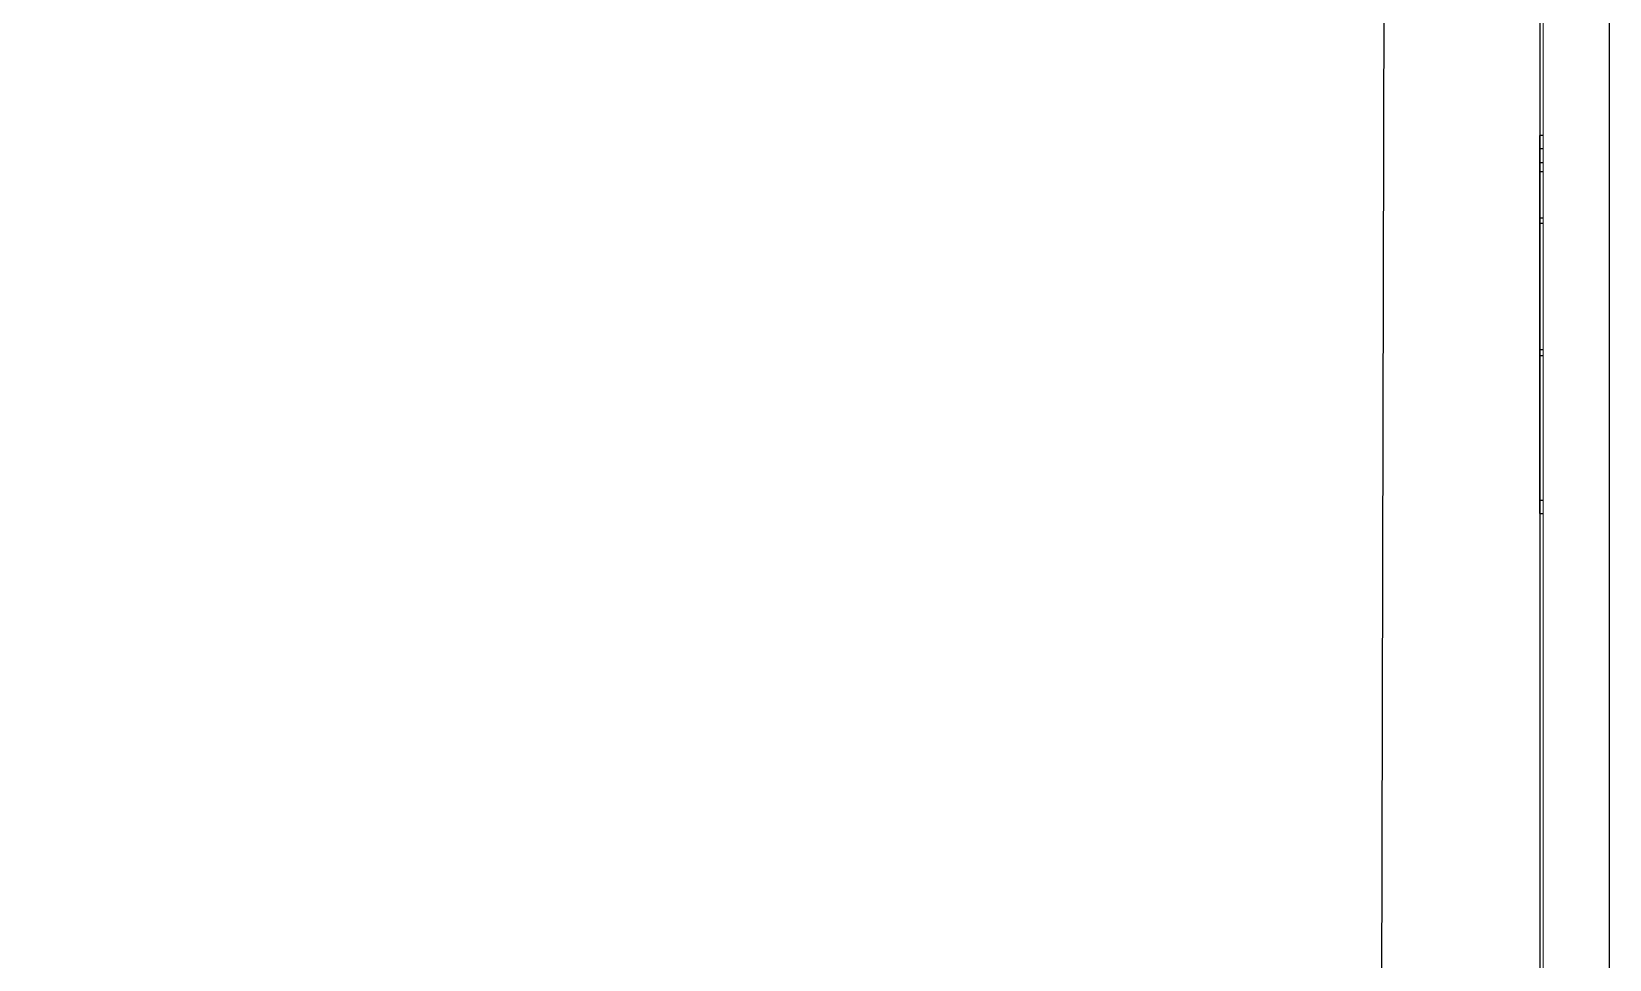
# Model space of a CAD drawing. Header units: millimetres. Extents: x 3914 to 443608, y -156176 to 78197.
# Drawn here: x 132911.4 to 133387, y -139210.2 to -138930.5 of the extents above; entities that cross this region are included whole.
import ezdxf

# ---------------------------------------------------------------- set-up
doc = ezdxf.new("R2010")
doc.units = ezdxf.units.MM
doc.layers.add('A-FLOR', color=7, linetype='Continuous', lineweight=9)
doc.layers.add('A-GENM-3', color=7, linetype='Continuous', lineweight=5)

# ---------------------------------------------------------------- blocks, each defined once
blk = doc.blocks.new('Рисунок_горы - Рисунок_горы-31934381-Объем проектирования 1 этажа')
at = {"layer": 'A-GENM-3'}
for p, q in [((107109, 10341.4), (107109, 6202.65)), ((107109, 6706.82), (107109, 7038.51))]:
    blk.add_line(p, q, dxfattribs=at)
for points, knots in [([(107109, 7196.69), (107109, 7196.69), (107109, 7135.52), (107109, 7087.74), (107109, 6990.02)], [0.25, 0.25, 0.25, 0.25, 0.25000001, 0.3125, 0.3125, 0.3125, 0.3125]), ([(107109, 7144.19), (107109, 7144.19), (107109, 7161.85), (107109, 7172.3), (107109, 7178.36)], [0.555555556, 0.555555556, 0.555555556, 0.555555556, 0.555555566, 0.564053426, 0.564053426, 0.564053426, 0.564053426]), ([(107109, 7099.67), (107109, 7099.67), (107109, 7119.2), (107109, 7136.03), (107109, 7144.19)], [0.53333333, 0.53333333, 0.53333333, 0.53333333, 0.53333334, 0.55555556, 0.55555556, 0.55555556, 0.55555556]), ([(107109, 7091.57), (107109, 7091.57), (107109, 7092.35), (107109, 7093), (107109, 7093.56)], [0.511111111, 0.511111111, 0.511111111, 0.511111111, 0.511111121, 0.514940334, 0.514940334, 0.514940334, 0.514940334]), ([(107109, 6990.02), (107109, 6990.02), (107109, 6928.5), (107109, 6852.54), (107109, 6803.76)], [0.3125, 0.3125, 0.3125, 0.3125, 0.31250001, 0.375, 0.375, 0.375, 0.375])]:
    blk.add_open_spline(points, degree=3, knots=knots, dxfattribs=at)
for points in [[(107109, 7182.22), (107109, 7182.22), (107109, 7182.23), (107109, 7182.23)], [(107109, 7182.21), (107109, 7182.21), (107109, 7182.21), (107109, 7182.22)], [(107109, 7182.2), (107109, 7182.2), (107109, 7182.21), (107109, 7182.21)], [(107109, 7182.19), (107109, 7182.19), (107109, 7182.2), (107109, 7182.2)], [(107109, 7182.18), (107109, 7182.18), (107109, 7182.19), (107109, 7182.19)], [(107109, 7182.17), (107109, 7182.17), (107109, 7182.18), (107109, 7182.18)], [(107109, 7182.16), (107109, 7182.16), (107109, 7182.17), (107109, 7182.17)], [(107109, 7182.15), (107109, 7182.15), (107109, 7182.15), (107109, 7182.16)], [(107109, 7182.13), (107109, 7182.14), (107109, 7182.14), (107109, 7182.15)], [(107109, 7182.11), (107109, 7182.12), (107109, 7182.12), (107109, 7182.13)], [(107109, 7182.1), (107109, 7182.1), (107109, 7182.1), (107109, 7182.11)], [(107109, 7182.05), (107109, 7182.06), (107109, 7182.08), (107109, 7182.1)], [(107109, 7181.99), (107109, 7182.01), (107109, 7182.03), (107109, 7182.05)], [(107109, 7181.98), (107109, 7181.99), (107109, 7181.99), (107109, 7181.99)], [(107109, 7181.98), (107109, 7181.98), (107109, 7181.98), (107109, 7181.98)], [(107109, 7181.88), (107109, 7181.91), (107109, 7181.94), (107109, 7181.98)], [(107109, 7181.87), (107109, 7181.87), (107109, 7181.87), (107109, 7181.88)], [(107109, 7181.86), (107109, 7181.87), (107109, 7181.87), (107109, 7181.87)], [(107109, 7181.86), (107109, 7181.86), (107109, 7181.86), (107109, 7181.86)], [(107109, 7181.85), (107109, 7181.85), (107109, 7181.86), (107109, 7181.86)], [(107109, 7181.85), (107109, 7181.85), (107109, 7181.85), (107109, 7181.85)], [(107109, 7181.84), (107109, 7181.84), (107109, 7181.85), (107109, 7181.85)], [(107109, 7181.84), (107109, 7181.84), (107109, 7181.84), (107109, 7181.84)], [(107109, 7181.83), (107109, 7181.83), (107109, 7181.83), (107109, 7181.84)], [(107109, 7181.82), (107109, 7181.83), (107109, 7181.83), (107109, 7181.83)], [(107109, 7181.82), (107109, 7181.82), (107109, 7181.82), (107109, 7181.82)], [(107109, 7181.81), (107109, 7181.81), (107109, 7181.82), (107109, 7181.82)], [(107109, 7181.81), (107109, 7181.81), (107109, 7181.81), (107109, 7181.81)], [(107109, 7181.8), (107109, 7181.8), (107109, 7181.8), (107109, 7181.81)], [(107109, 7181.11), (107109, 7181.35), (107109, 7181.58), (107109, 7181.8)], [(107109, 7181.1), (107109, 7181.1), (107109, 7181.1), (107109, 7181.11)], [(107109, 7181.08), (107109, 7181.09), (107109, 7181.09), (107109, 7181.1)], [(107109, 7181.08), (107109, 7181.08), (107109, 7181.08), (107109, 7181.08)], [(107109, 7181.06), (107109, 7181.07), (107109, 7181.07), (107109, 7181.08)], [(107109, 7181.05), (107109, 7181.05), (107109, 7181.06), (107109, 7181.06)], [(107109, 7181.03), (107109, 7181.04), (107109, 7181.04), (107109, 7181.05)], [(107109, 7181.01), (107109, 7181.02), (107109, 7181.03), (107109, 7181.03)], [(107109, 7180.99), (107109, 7181), (107109, 7181), (107109, 7181.01)], [(107109, 7180.97), (107109, 7180.97), (107109, 7180.98), (107109, 7180.99)], [(107109, 7180.95), (107109, 7180.96), (107109, 7180.96), (107109, 7180.97)], [(107109, 7180.89), (107109, 7180.91), (107109, 7180.93), (107109, 7180.95)], [(107109, 7180.86), (107109, 7180.87), (107109, 7180.88), (107109, 7180.89)], [(107109, 7180.85), (107109, 7180.85), (107109, 7180.86), (107109, 7180.86)], [(107109, 7180.75), (107109, 7180.78), (107109, 7180.82), (107109, 7180.85)], [(107109, 7180.74), (107109, 7180.74), (107109, 7180.75), (107109, 7180.75)], [(107109, 7180.72), (107109, 7180.72), (107109, 7180.73), (107109, 7180.74)], [(107109, 7180.46), (107109, 7180.55), (107109, 7180.63), (107109, 7180.72)], [(107109, 7180.37), (107109, 7180.4), (107109, 7180.43), (107109, 7180.46)], [(107109, 7180.35), (107109, 7180.35), (107109, 7180.36), (107109, 7180.37)], [(107109, 7180.32), (107109, 7180.33), (107109, 7180.34), (107109, 7180.35)], [(107109, 7180.31), (107109, 7180.32), (107109, 7180.32), (107109, 7180.32)], [(107109, 7180.29), (107109, 7180.3), (107109, 7180.3), (107109, 7180.31)], [(107109, 7179.96), (107109, 7180.07), (107109, 7180.18), (107109, 7180.29)], [(107109, 7179.94), (107109, 7179.95), (107109, 7179.95), (107109, 7179.96)], [(107109, 7179.93), (107109, 7179.93), (107109, 7179.94), (107109, 7179.94)], [(107109, 7179.92), (107109, 7179.92), (107109, 7179.93), (107109, 7179.93)], [(107109, 7179.91), (107109, 7179.91), (107109, 7179.92), (107109, 7179.92)], [(107109, 7179.89), (107109, 7179.9), (107109, 7179.9), (107109, 7179.91)], [(107109, 7179.88), (107109, 7179.88), (107109, 7179.89), (107109, 7179.89)], [(107109, 7179.86), (107109, 7179.87), (107109, 7179.87), (107109, 7179.88)], [(107109, 7179.85), (107109, 7179.85), (107109, 7179.86), (107109, 7179.86)], [(107109, 7179.83), (107109, 7179.83), (107109, 7179.84), (107109, 7179.85)], [(107109, 7179.8), (107109, 7179.81), (107109, 7179.82), (107109, 7179.83)], [(107109, 7179.78), (107109, 7179.79), (107109, 7179.79), (107109, 7179.8)], [(107109, 7179.72), (107109, 7179.74), (107109, 7179.76), (107109, 7179.78)], [(107109, 7179.64), (107109, 7179.67), (107109, 7179.69), (107109, 7179.72)], [(107109, 7179.63), (107109, 7179.64), (107109, 7179.64), (107109, 7179.64)], [(107109, 7179.63), (107109, 7179.63), (107109, 7179.63), (107109, 7179.63)], [(107109, 7179.49), (107109, 7179.54), (107109, 7179.58), (107109, 7179.63)], [(107109, 7179.49), (107109, 7179.49), (107109, 7179.49), (107109, 7179.49)], [(107109, 7179.48), (107109, 7179.48), (107109, 7179.48), (107109, 7179.49)], [(107109, 7179.47), (107109, 7179.47), (107109, 7179.48), (107109, 7179.48)], [(107109, 7179.46), (107109, 7179.47), (107109, 7179.47), (107109, 7179.47)], [(107109, 7179.46), (107109, 7179.46), (107109, 7179.46), (107109, 7179.46)], [(107109, 7179.45), (107109, 7179.45), (107109, 7179.45), (107109, 7179.46)], [(107109, 7179.44), (107109, 7179.44), (107109, 7179.45), (107109, 7179.45)], [(107109, 7179.43), (107109, 7179.44), (107109, 7179.44), (107109, 7179.44)], [(107109, 7179.42), (107109, 7179.43), (107109, 7179.43), (107109, 7179.43)], [(107109, 7179.42), (107109, 7179.42), (107109, 7179.42), (107109, 7179.42)], [(107109, 7179.41), (107109, 7179.41), (107109, 7179.41), (107109, 7179.42)], [(107109, 7179.4), (107109, 7179.4), (107109, 7179.41), (107109, 7179.41)], [(107109, 7179.39), (107109, 7179.4), (107109, 7179.4), (107109, 7179.4)], [(107109, 7178.49), (107109, 7178.81), (107109, 7179.11), (107109, 7179.39)], [(107109, 7178.48), (107109, 7178.48), (107109, 7178.49), (107109, 7178.49)], [(107109, 7178.46), (107109, 7178.47), (107109, 7178.47), (107109, 7178.48)], [(107109, 7178.45), (107109, 7178.46), (107109, 7178.46), (107109, 7178.46)], [(107109, 7178.44), (107109, 7178.44), (107109, 7178.45), (107109, 7178.45)], [(107109, 7178.42), (107109, 7178.43), (107109, 7178.43), (107109, 7178.44)], [(107109, 7178.4), (107109, 7178.4), (107109, 7178.41), (107109, 7178.42)], [(107109, 7178.39), (107109, 7178.39), (107109, 7178.39), (107109, 7178.4)], [(107109, 7178.36), (107109, 7178.37), (107109, 7178.38), (107109, 7178.39)], [(107109, 7099.39), (107109, 7099.48), (107109, 7099.58), (107109, 7099.67)], [(107109, 7057.21), (107109, 7066.3), (107109, 7078.14), (107109, 7091.57)], [(107109, 7057.18), (107109, 7057.19), (107109, 7057.2), (107109, 7057.21)], [(107109, 7057.16), (107109, 7057.17), (107109, 7057.17), (107109, 7057.18)], [(107109, 7057.11), (107109, 7057.13), (107109, 7057.14), (107109, 7057.16)], [(107109, 7057.08), (107109, 7057.09), (107109, 7057.1), (107109, 7057.11)], [(107109, 7057.06), (107109, 7057.06), (107109, 7057.07), (107109, 7057.08)], [(107109, 7056.94), (107109, 7056.98), (107109, 7057.02), (107109, 7057.06)], [(107109, 7056.89), (107109, 7056.91), (107109, 7056.93), (107109, 7056.94)], [(107109, 7056.87), (107109, 7056.88), (107109, 7056.89), (107109, 7056.89)], [(107109, 7056.7), (107109, 7056.76), (107109, 7056.81), (107109, 7056.87)], [(107109, 7056.68), (107109, 7056.69), (107109, 7056.69), (107109, 7056.7)], [(107109, 7056.64), (107109, 7056.65), (107109, 7056.67), (107109, 7056.68)], [(107109, 7056.21), (107109, 7056.36), (107109, 7056.5), (107109, 7056.64)], [(107109, 7056.06), (107109, 7056.11), (107109, 7056.16), (107109, 7056.21)], [(107109, 7056.02), (107109, 7056.03), (107109, 7056.04), (107109, 7056.06)], [(107109, 7055.99), (107109, 7056), (107109, 7056.01), (107109, 7056.02)], [(107109, 7055.97), (107109, 7055.97), (107109, 7055.98), (107109, 7055.99)], [(107109, 7055.93), (107109, 7055.94), (107109, 7055.95), (107109, 7055.97)], [(107109, 7055.41), (107109, 7055.58), (107109, 7055.76), (107109, 7055.93)], [(107109, 7055.39), (107109, 7055.39), (107109, 7055.4), (107109, 7055.41)], [(107109, 7055.36), (107109, 7055.37), (107109, 7055.38), (107109, 7055.39)], [(107109, 7055.35), (107109, 7055.36), (107109, 7055.36), (107109, 7055.36)], [(107109, 7055.33), (107109, 7055.34), (107109, 7055.35), (107109, 7055.35)], [(107109, 7055.31), (107109, 7055.32), (107109, 7055.32), (107109, 7055.33)], [(107109, 7055.29), (107109, 7055.29), (107109, 7055.3), (107109, 7055.31)], [(107109, 7055.26), (107109, 7055.27), (107109, 7055.28), (107109, 7055.29)], [(107109, 7055.24), (107109, 7055.25), (107109, 7055.26), (107109, 7055.26)], [(107109, 7055.21), (107109, 7055.22), (107109, 7055.23), (107109, 7055.24)], [(107109, 7055.17), (107109, 7055.18), (107109, 7055.2), (107109, 7055.21)], [(107109, 7055.14), (107109, 7055.15), (107109, 7055.16), (107109, 7055.17)], [(107109, 7055.05), (107109, 7055.08), (107109, 7055.11), (107109, 7055.14)], [(107109, 7054.94), (107109, 7054.97), (107109, 7055.01), (107109, 7055.05)], [(107109, 7054.92), (107109, 7054.93), (107109, 7054.93), (107109, 7054.94)], [(107109, 7054.91), (107109, 7054.92), (107109, 7054.92), (107109, 7054.92)], [(107109, 7054.72), (107109, 7054.78), (107109, 7054.85), (107109, 7054.91)], [(107109, 7054.71), (107109, 7054.71), (107109, 7054.71), (107109, 7054.72)], [(107109, 7054.7), (107109, 7054.7), (107109, 7054.7), (107109, 7054.71)], [(107109, 7054.69), (107109, 7054.69), (107109, 7054.69), (107109, 7054.7)], [(107109, 7054.67), (107109, 7054.68), (107109, 7054.68), (107109, 7054.69)], [(107109, 7054.66), (107109, 7054.67), (107109, 7054.67), (107109, 7054.67)], [(107109, 7054.65), (107109, 7054.66), (107109, 7054.66), (107109, 7054.66)], [(107109, 7054.64), (107109, 7054.65), (107109, 7054.65), (107109, 7054.65)], [(107109, 7054.63), (107109, 7054.63), (107109, 7054.64), (107109, 7054.64)], [(107109, 7054.62), (107109, 7054.62), (107109, 7054.63), (107109, 7054.63)], [(107109, 7054.61), (107109, 7054.61), (107109, 7054.62), (107109, 7054.62)], [(107109, 7054.6), (107109, 7054.6), (107109, 7054.61), (107109, 7054.61)], [(107109, 7054.59), (107109, 7054.59), (107109, 7054.59), (107109, 7054.6)], [(107109, 7054.58), (107109, 7054.58), (107109, 7054.58), (107109, 7054.59)], [(107109, 7053.36), (107109, 7053.76), (107109, 7054.17), (107109, 7054.58)], [(107109, 7053.34), (107109, 7053.35), (107109, 7053.36), (107109, 7053.36)], [(107109, 7053.32), (107109, 7053.33), (107109, 7053.33), (107109, 7053.34)], [(107109, 7053.31), (107109, 7053.31), (107109, 7053.32), (107109, 7053.32)], [(107109, 7053.29), (107109, 7053.3), (107109, 7053.3), (107109, 7053.31)], [(107109, 7053.27), (107109, 7053.28), (107109, 7053.28), (107109, 7053.29)], [(107109, 7053.24), (107109, 7053.25), (107109, 7053.26), (107109, 7053.27)], [(107109, 7053.21), (107109, 7053.22), (107109, 7053.23), (107109, 7053.24)], [(107109, 7053.16), (107109, 7053.18), (107109, 7053.19), (107109, 7053.21)], [(107109, 7053.13), (107109, 7053.14), (107109, 7053.15), (107109, 7053.16)], [(107109, 7053.11), (107109, 7053.12), (107109, 7053.13), (107109, 7053.13)], [(107109, 7053.01), (107109, 7053.04), (107109, 7053.08), (107109, 7053.11)], [(107109, 7052.97), (107109, 7052.98), (107109, 7052.99), (107109, 7053.01)], [(107109, 7052.95), (107109, 7052.95), (107109, 7052.96), (107109, 7052.97)], [(107109, 7052.79), (107109, 7052.84), (107109, 7052.89), (107109, 7052.95)], [(107109, 7052.77), (107109, 7052.78), (107109, 7052.78), (107109, 7052.79)], [(107109, 7052.74), (107109, 7052.75), (107109, 7052.76), (107109, 7052.77)], [(107109, 7052.35), (107109, 7052.48), (107109, 7052.61), (107109, 7052.74)], [(107109, 7052.21), (107109, 7052.26), (107109, 7052.3), (107109, 7052.35)], [(107109, 7052.18), (107109, 7052.19), (107109, 7052.2), (107109, 7052.21)], [(107109, 7052.15), (107109, 7052.16), (107109, 7052.17), (107109, 7052.18)], [(107109, 7052.13), (107109, 7052.14), (107109, 7052.14), (107109, 7052.15)], [(107109, 7052.1), (107109, 7052.11), (107109, 7052.12), (107109, 7052.13)], [(107109, 7051.63), (107109, 7051.78), (107109, 7051.94), (107109, 7052.1)], [(107109, 7051.61), (107109, 7051.61), (107109, 7051.62), (107109, 7051.63)], [(107109, 7051.59), (107109, 7051.6), (107109, 7051.6), (107109, 7051.61)], [(107109, 7051.58), (107109, 7051.58), (107109, 7051.59), (107109, 7051.59)], [(107109, 7051.56), (107109, 7051.57), (107109, 7051.57), (107109, 7051.58)], [(107109, 7051.54), (107109, 7051.55), (107109, 7051.55), (107109, 7051.56)], [(107109, 7051.52), (107109, 7051.53), (107109, 7051.53), (107109, 7051.54)], [(107109, 7051.5), (107109, 7051.51), (107109, 7051.51), (107109, 7051.52)], [(107109, 7051.48), (107109, 7051.49), (107109, 7051.49), (107109, 7051.5)], [(107109, 7051.45), (107109, 7051.46), (107109, 7051.47), (107109, 7051.48)], [(107109, 7051.41), (107109, 7051.42), (107109, 7051.44), (107109, 7051.45)], [(107109, 7051.39), (107109, 7051.4), (107109, 7051.4), (107109, 7051.41)], [(107109, 7051.3), (107109, 7051.33), (107109, 7051.36), (107109, 7051.39)], [(107109, 7051.2), (107109, 7051.24), (107109, 7051.27), (107109, 7051.3)], [(107109, 7051.19), (107109, 7051.2), (107109, 7051.2), (107109, 7051.2)], [(107109, 7051.18), (107109, 7051.19), (107109, 7051.19), (107109, 7051.19)], [(107109, 7051.01), (107109, 7051.07), (107109, 7051.13), (107109, 7051.18)], [(107109, 7051), (107109, 7051), (107109, 7051.01), (107109, 7051.01)], [(107109, 7050.99), (107109, 7050.99), (107109, 7051), (107109, 7051)], [(107109, 7050.98), (107109, 7050.98), (107109, 7050.99), (107109, 7050.99)], [(107109, 7050.97), (107109, 7050.97), (107109, 7050.98), (107109, 7050.98)], [(107109, 7050.96), (107109, 7050.96), (107109, 7050.97), (107109, 7050.97)], [(107109, 7050.95), (107109, 7050.95), (107109, 7050.96), (107109, 7050.96)], [(107109, 7050.94), (107109, 7050.94), (107109, 7050.95), (107109, 7050.95)], [(107109, 7050.93), (107109, 7050.93), (107109, 7050.94), (107109, 7050.94)], [(107109, 7050.92), (107109, 7050.92), (107109, 7050.93), (107109, 7050.93)], [(107109, 7050.91), (107109, 7050.92), (107109, 7050.92), (107109, 7050.92)], [(107109, 7050.9), (107109, 7050.91), (107109, 7050.91), (107109, 7050.91)], [(107109, 7050.89), (107109, 7050.9), (107109, 7050.9), (107109, 7050.9)], [(107109, 7050.88), (107109, 7050.89), (107109, 7050.89), (107109, 7050.89)], [(107109, 7049.8), (107109, 7050.15), (107109, 7050.52), (107109, 7050.88)], [(107109, 7049.78), (107109, 7049.79), (107109, 7049.79), (107109, 7049.8)], [(107109, 7049.76), (107109, 7049.77), (107109, 7049.78), (107109, 7049.78)], [(107109, 7049.75), (107109, 7049.76), (107109, 7049.76), (107109, 7049.76)], [(107109, 7049.74), (107109, 7049.74), (107109, 7049.75), (107109, 7049.75)], [(107109, 7049.72), (107109, 7049.72), (107109, 7049.73), (107109, 7049.74)], [(107109, 7049.69), (107109, 7049.7), (107109, 7049.71), (107109, 7049.72)], [(107109, 7049.66), (107109, 7049.67), (107109, 7049.68), (107109, 7049.69)], [(107109, 7049.62), (107109, 7049.64), (107109, 7049.65), (107109, 7049.66)], [(107109, 7049.6), (107109, 7049.61), (107109, 7049.62), (107109, 7049.62)], [(107109, 7049.58), (107109, 7049.58), (107109, 7049.59), (107109, 7049.6)], [(107109, 7049.49), (107109, 7049.52), (107109, 7049.55), (107109, 7049.58)], [(107109, 7049.45), (107109, 7049.46), (107109, 7049.47), (107109, 7049.49)], [(107109, 7049.43), (107109, 7049.44), (107109, 7049.44), (107109, 7049.45)], [(107109, 7049.29), (107109, 7049.34), (107109, 7049.39), (107109, 7049.43)], [(107109, 7049.28), (107109, 7049.28), (107109, 7049.29), (107109, 7049.29)], [(107109, 7049.25), (107109, 7049.26), (107109, 7049.27), (107109, 7049.28)], [(107109, 7048.9), (107109, 7049.02), (107109, 7049.13), (107109, 7049.25)], [(107109, 7048.78), (107109, 7048.82), (107109, 7048.86), (107109, 7048.9)], [(107109, 7048.75), (107109, 7048.76), (107109, 7048.77), (107109, 7048.78)], [(107109, 7048.73), (107109, 7048.74), (107109, 7048.74), (107109, 7048.75)], [(107109, 7048.71), (107109, 7048.71), (107109, 7048.72), (107109, 7048.73)], [(107109, 7048.68), (107109, 7048.69), (107109, 7048.7), (107109, 7048.71)], [(107109, 7048.27), (107109, 7048.4), (107109, 7048.54), (107109, 7048.68)], [(107109, 7048.25), (107109, 7048.26), (107109, 7048.26), (107109, 7048.27)], [(107109, 7048.23), (107109, 7048.24), (107109, 7048.24), (107109, 7048.25)], [(107109, 7048.22), (107109, 7048.23), (107109, 7048.23), (107109, 7048.23)], [(107109, 7048.21), (107109, 7048.21), (107109, 7048.22), (107109, 7048.22)], [(107109, 7048.19), (107109, 7048.19), (107109, 7048.2), (107109, 7048.21)], [(107109, 7048.17), (107109, 7048.18), (107109, 7048.18), (107109, 7048.19)], [(107109, 7048.15), (107109, 7048.16), (107109, 7048.17), (107109, 7048.17)], [(107109, 7048.14), (107109, 7048.14), (107109, 7048.15), (107109, 7048.15)], [(107109, 7048.11), (107109, 7048.12), (107109, 7048.13), (107109, 7048.14)], [(107109, 7048.08), (107109, 7048.09), (107109, 7048.1), (107109, 7048.11)], [(107109, 7048.06), (107109, 7048.06), (107109, 7048.07), (107109, 7048.08)], [(107109, 7047.98), (107109, 7048.01), (107109, 7048.03), (107109, 7048.06)], [(107109, 7047.9), (107109, 7047.92), (107109, 7047.95), (107109, 7047.98)], [(107109, 7047.89), (107109, 7047.89), (107109, 7047.89), (107109, 7047.9)], [(107109, 7047.88), (107109, 7047.88), (107109, 7047.88), (107109, 7047.89)], [(107109, 7047.72), (107109, 7047.78), (107109, 7047.83), (107109, 7047.88)], [(107109, 7047.72), (107109, 7047.72), (107109, 7047.72), (107109, 7047.72)], [(107109, 7047.71), (107109, 7047.71), (107109, 7047.71), (107109, 7047.72)], [(107109, 7047.7), (107109, 7047.7), (107109, 7047.7), (107109, 7047.71)], [(107109, 7047.69), (107109, 7047.69), (107109, 7047.7), (107109, 7047.7)], [(107109, 7047.68), (107109, 7047.68), (107109, 7047.69), (107109, 7047.69)], [(107109, 7047.67), (107109, 7047.68), (107109, 7047.68), (107109, 7047.68)], [(107109, 7047.67), (107109, 7047.67), (107109, 7047.67), (107109, 7047.67)], [(107109, 7047.66), (107109, 7047.66), (107109, 7047.66), (107109, 7047.67)], [(107109, 7047.65), (107109, 7047.65), (107109, 7047.65), (107109, 7047.66)], [(107109, 7047.64), (107109, 7047.64), (107109, 7047.65), (107109, 7047.65)], [(107109, 7047.63), (107109, 7047.63), (107109, 7047.64), (107109, 7047.64)], [(107109, 7047.62), (107109, 7047.63), (107109, 7047.63), (107109, 7047.63)], [(107109, 7047.61), (107109, 7047.62), (107109, 7047.62), (107109, 7047.62)], [(107109, 7046.67), (107109, 7046.98), (107109, 7047.29), (107109, 7047.61)], [(107109, 7046.66), (107109, 7046.66), (107109, 7046.67), (107109, 7046.67)], [(107109, 7046.64), (107109, 7046.64), (107109, 7046.65), (107109, 7046.66)], [(107109, 7046.63), (107109, 7046.63), (107109, 7046.64), (107109, 7046.64)], [(107109, 7046.62), (107109, 7046.62), (107109, 7046.63), (107109, 7046.63)], [(107109, 7046.6), (107109, 7046.6), (107109, 7046.61), (107109, 7046.62)], [(107109, 7046.58), (107109, 7046.58), (107109, 7046.59), (107109, 7046.6)], [(107109, 7046.55), (107109, 7046.56), (107109, 7046.57), (107109, 7046.58)], [(107109, 7046.52), (107109, 7046.53), (107109, 7046.54), (107109, 7046.55)], [(107109, 7046.5), (107109, 7046.5), (107109, 7046.51), (107109, 7046.52)], [(107109, 7046.48), (107109, 7046.48), (107109, 7046.49), (107109, 7046.5)], [(107109, 7046.4), (107109, 7046.43), (107109, 7046.45), (107109, 7046.48)], [(107109, 7046.37), (107109, 7046.38), (107109, 7046.39), (107109, 7046.4)], [(107109, 7046.35), (107109, 7046.36), (107109, 7046.36), (107109, 7046.37)], [(107109, 7046.23), (107109, 7046.27), (107109, 7046.31), (107109, 7046.35)], [(107109, 7046.22), (107109, 7046.22), (107109, 7046.23), (107109, 7046.23)], [(107109, 7046.19), (107109, 7046.2), (107109, 7046.21), (107109, 7046.22)], [(107109, 7045.9), (107109, 7046), (107109, 7046.09), (107109, 7046.19)], [(107109, 7045.79), (107109, 7045.83), (107109, 7045.86), (107109, 7045.9)], [(107109, 7045.77), (107109, 7045.78), (107109, 7045.78), (107109, 7045.79)], [(107109, 7045.74), (107109, 7045.75), (107109, 7045.76), (107109, 7045.77)], [(107109, 7045.73), (107109, 7045.73), (107109, 7045.74), (107109, 7045.74)], [(107109, 7045.71), (107109, 7045.71), (107109, 7045.72), (107109, 7045.73)], [(107109, 7045.35), (107109, 7045.47), (107109, 7045.59), (107109, 7045.71)], [(107109, 7045.34), (107109, 7045.34), (107109, 7045.35), (107109, 7045.35)], [(107109, 7045.32), (107109, 7045.33), (107109, 7045.33), (107109, 7045.34)], [(107109, 7045.31), (107109, 7045.32), (107109, 7045.32), (107109, 7045.32)], [(107109, 7045.3), (107109, 7045.3), (107109, 7045.31), (107109, 7045.31)], [(107109, 7045.28), (107109, 7045.29), (107109, 7045.29), (107109, 7045.3)], [(107109, 7045.27), (107109, 7045.27), (107109, 7045.28), (107109, 7045.28)], [(107109, 7045.26), (107109, 7045.26), (107109, 7045.26), (107109, 7045.27)], [(107109, 7045.24), (107109, 7045.25), (107109, 7045.25), (107109, 7045.26)], [(107109, 7045.22), (107109, 7045.23), (107109, 7045.23), (107109, 7045.24)], [(107109, 7045.19), (107109, 7045.2), (107109, 7045.21), (107109, 7045.22)], [(107109, 7045.17), (107109, 7045.18), (107109, 7045.18), (107109, 7045.19)], [(107109, 7045.11), (107109, 7045.13), (107109, 7045.15), (107109, 7045.17)], [(107109, 7045.03), (107109, 7045.06), (107109, 7045.08), (107109, 7045.11)], [(107109, 7045.03), (107109, 7045.03), (107109, 7045.03), (107109, 7045.03)], [(107109, 7045.02), (107109, 7045.02), (107109, 7045.02), (107109, 7045.03)], [(107109, 7044.89), (107109, 7044.93), (107109, 7044.98), (107109, 7045.02)], [(107109, 7044.88), (107109, 7044.88), (107109, 7044.89), (107109, 7044.89)], [(107109, 7044.87), (107109, 7044.88), (107109, 7044.88), (107109, 7044.88)], [(107109, 7044.87), (107109, 7044.87), (107109, 7044.87), (107109, 7044.87)], [(107109, 7044.86), (107109, 7044.86), (107109, 7044.86), (107109, 7044.87)], [(107109, 7044.85), (107109, 7044.86), (107109, 7044.86), (107109, 7044.86)], [(107109, 7044.85), (107109, 7044.85), (107109, 7044.85), (107109, 7044.85)], [(107109, 7044.84), (107109, 7044.84), (107109, 7044.84), (107109, 7044.85)], [(107109, 7044.83), (107109, 7044.83), (107109, 7044.84), (107109, 7044.84)], [(107109, 7044.82), (107109, 7044.83), (107109, 7044.83), (107109, 7044.83)], [(107109, 7044.82), (107109, 7044.82), (107109, 7044.82), (107109, 7044.82)], [(107109, 7044.81), (107109, 7044.81), (107109, 7044.81), (107109, 7044.82)], [(107109, 7044.8), (107109, 7044.8), (107109, 7044.81), (107109, 7044.81)], [(107109, 7044.8), (107109, 7044.8), (107109, 7044.8), (107109, 7044.8)], [(107109, 7044), (107109, 7044.26), (107109, 7044.52), (107109, 7044.8)], [(107109, 7043.99), (107109, 7043.99), (107109, 7044), (107109, 7044)], [(107109, 7043.97), (107109, 7043.98), (107109, 7043.98), (107109, 7043.99)], [(107109, 7043.97), (107109, 7043.97), (107109, 7043.97), (107109, 7043.97)], [(107109, 7043.95), (107109, 7043.96), (107109, 7043.96), (107109, 7043.97)], [(107109, 7043.94), (107109, 7043.94), (107109, 7043.95), (107109, 7043.95)], [(107109, 7043.92), (107109, 7043.93), (107109, 7043.93), (107109, 7043.94)], [(107109, 7043.9), (107109, 7043.91), (107109, 7043.91), (107109, 7043.92)], [(107109, 7043.87), (107109, 7043.88), (107109, 7043.89), (107109, 7043.9)], [(107109, 7043.85), (107109, 7043.86), (107109, 7043.87), (107109, 7043.87)], [(107109, 7043.84), (107109, 7043.84), (107109, 7043.85), (107109, 7043.85)], [(107109, 7043.77), (107109, 7043.79), (107109, 7043.82), (107109, 7043.84)], [(107109, 7043.75), (107109, 7043.76), (107109, 7043.76), (107109, 7043.77)], [(107109, 7043.73), (107109, 7043.74), (107109, 7043.74), (107109, 7043.75)], [(107109, 7043.63), (107109, 7043.67), (107109, 7043.7), (107109, 7043.73)], [(107109, 7043.62), (107109, 7043.63), (107109, 7043.63), (107109, 7043.63)], [(107109, 7043.6), (107109, 7043.61), (107109, 7043.61), (107109, 7043.62)], [(107109, 7043.36), (107109, 7043.44), (107109, 7043.52), (107109, 7043.6)], [(107109, 7043.27), (107109, 7043.3), (107109, 7043.33), (107109, 7043.36)], [(107109, 7043.25), (107109, 7043.25), (107109, 7043.26), (107109, 7043.27)], [(107109, 7043.23), (107109, 7043.24), (107109, 7043.24), (107109, 7043.25)], [(107109, 7043.22), (107109, 7043.22), (107109, 7043.22), (107109, 7043.23)], [(107109, 7043.2), (107109, 7043.2), (107109, 7043.21), (107109, 7043.22)], [(107109, 7042.91), (107109, 7043), (107109, 7043.1), (107109, 7043.2)], [(107109, 7042.89), (107109, 7042.9), (107109, 7042.9), (107109, 7042.91)], [(107109, 7042.88), (107109, 7042.89), (107109, 7042.89), (107109, 7042.89)], [(107109, 7042.87), (107109, 7042.88), (107109, 7042.88), (107109, 7042.88)], [(107109, 7042.86), (107109, 7042.87), (107109, 7042.87), (107109, 7042.87)], [(107109, 7042.85), (107109, 7042.85), (107109, 7042.86), (107109, 7042.86)], [(107109, 7042.84), (107109, 7042.84), (107109, 7042.85), (107109, 7042.85)], [(107109, 7042.83), (107109, 7042.83), (107109, 7042.83), (107109, 7042.84)], [(107109, 7042.81), (107109, 7042.82), (107109, 7042.82), (107109, 7042.83)], [(107109, 7042.8), (107109, 7042.8), (107109, 7042.81), (107109, 7042.81)], [(107109, 7042.77), (107109, 7042.78), (107109, 7042.79), (107109, 7042.8)], [(107109, 7042.76), (107109, 7042.76), (107109, 7042.77), (107109, 7042.77)], [(107109, 7042.71), (107109, 7042.72), (107109, 7042.74), (107109, 7042.76)], [(107109, 7042.65), (107109, 7042.67), (107109, 7042.69), (107109, 7042.71)], [(107109, 7042.64), (107109, 7042.64), (107109, 7042.64), (107109, 7042.65)], [(107109, 7042.63), (107109, 7042.64), (107109, 7042.64), (107109, 7042.64)], [(107109, 7042.53), (107109, 7042.56), (107109, 7042.6), (107109, 7042.63)], [(107109, 7042.52), (107109, 7042.52), (107109, 7042.53), (107109, 7042.53)], [(107109, 7042.52), (107109, 7042.52), (107109, 7042.52), (107109, 7042.52)], [(107109, 7042.51), (107109, 7042.51), (107109, 7042.51), (107109, 7042.52)], [(107109, 7042.5), (107109, 7042.51), (107109, 7042.51), (107109, 7042.51)], [(107109, 7042.5), (107109, 7042.5), (107109, 7042.5), (107109, 7042.5)], [(107109, 7042.49), (107109, 7042.49), (107109, 7042.5), (107109, 7042.5)], [(107109, 7042.49), (107109, 7042.49), (107109, 7042.49), (107109, 7042.49)], [(107109, 7042.48), (107109, 7042.48), (107109, 7042.48), (107109, 7042.49)], [(107109, 7042.47), (107109, 7042.48), (107109, 7042.48), (107109, 7042.48)], [(107109, 7042.47), (107109, 7042.47), (107109, 7042.47), (107109, 7042.47)], [(107109, 7042.46), (107109, 7042.47), (107109, 7042.47), (107109, 7042.47)], [(107109, 7042.46), (107109, 7042.46), (107109, 7042.46), (107109, 7042.46)], [(107109, 7042.45), (107109, 7042.45), (107109, 7042.46), (107109, 7042.46)], [(107109, 7041.81), (107109, 7042.02), (107109, 7042.23), (107109, 7042.45)], [(107109, 7041.8), (107109, 7041.81), (107109, 7041.81), (107109, 7041.81)], [(107109, 7041.79), (107109, 7041.79), (107109, 7041.8), (107109, 7041.8)], [(107109, 7041.79), (107109, 7041.79), (107109, 7041.79), (107109, 7041.79)], [(107109, 7041.77), (107109, 7041.78), (107109, 7041.78), (107109, 7041.79)], [(107109, 7041.76), (107109, 7041.77), (107109, 7041.77), (107109, 7041.77)], [(107109, 7041.75), (107109, 7041.75), (107109, 7041.76), (107109, 7041.76)], [(107109, 7041.73), (107109, 7041.74), (107109, 7041.74), (107109, 7041.75)], [(107109, 7041.71), (107109, 7041.72), (107109, 7041.72), (107109, 7041.73)], [(107109, 7041.69), (107109, 7041.7), (107109, 7041.71), (107109, 7041.71)], [(107109, 7041.68), (107109, 7041.69), (107109, 7041.69), (107109, 7041.69)], [(107109, 7041.63), (107109, 7041.65), (107109, 7041.67), (107109, 7041.68)], [(107109, 7041.61), (107109, 7041.62), (107109, 7041.62), (107109, 7041.63)], [(107109, 7041.6), (107109, 7041.6), (107109, 7041.61), (107109, 7041.61)], [(107109, 7041.52), (107109, 7041.55), (107109, 7041.57), (107109, 7041.6)], [(107109, 7041.51), (107109, 7041.52), (107109, 7041.52), (107109, 7041.52)], [(107109, 7041.5), (107109, 7041.5), (107109, 7041.51), (107109, 7041.51)], [(107109, 7041.3), (107109, 7041.37), (107109, 7041.43), (107109, 7041.5)], [(107109, 7041.23), (107109, 7041.26), (107109, 7041.28), (107109, 7041.3)], [(107109, 7041.22), (107109, 7041.22), (107109, 7041.23), (107109, 7041.23)], [(107109, 7041.2), (107109, 7041.21), (107109, 7041.21), (107109, 7041.22)], [(107109, 7041.19), (107109, 7041.2), (107109, 7041.2), (107109, 7041.2)], [(107109, 7041.18), (107109, 7041.18), (107109, 7041.19), (107109, 7041.19)], [(107109, 7040.95), (107109, 7041.03), (107109, 7041.1), (107109, 7041.18)], [(107109, 7040.94), (107109, 7040.95), (107109, 7040.95), (107109, 7040.95)], [(107109, 7040.94), (107109, 7040.94), (107109, 7040.94), (107109, 7040.94)], [(107109, 7040.93), (107109, 7040.93), (107109, 7040.93), (107109, 7040.94)], [(107109, 7040.92), (107109, 7040.92), (107109, 7040.93), (107109, 7040.93)], [(107109, 7040.91), (107109, 7040.92), (107109, 7040.92), (107109, 7040.92)], [(107109, 7040.9), (107109, 7040.91), (107109, 7040.91), (107109, 7040.91)], [(107109, 7040.89), (107109, 7040.9), (107109, 7040.9), (107109, 7040.9)]]:
    blk.add_open_spline(points, degree=3, dxfattribs=at)

msp = doc.modelspace()

# ---------------------------------------------------------------- linework, layer by layer
for p, q in [((133387, -145962.74), (133387, -135512.74)), ((133366, -138717.29), (133366, -138970)), ((133367, -138961.85), (133366, -138961.85)), ((133367, -138965.88), (133366, -138965.88)), ((133366, -138970), (133367, -138970)), ((133366, -138972.76), (133366, -139392.14)), ((133367, -138972.76), (133366, -138972.76)), ((133366, -138986.7), (133367, -138986.7)), ((133366, -138988.23), (133367, -138988.23)), ((133367, -139026.43), (133366, -139026.43)), ((133366, -139028.19), (133367, -139028.19)), ((133366, -139071.72), (133367, -139071.72)), ((133366, -139075.75), (133367, -139075.75))]:
    msp.add_line(p, q)
at = {"flags": 128}
msp.add_lwpolyline([(133302.6, -145962.74), (133303.25, -145687.2), (133303.26, -145683.98), (133308.42, -143485.13), (133308.97, -143252.58), (133302.93, -143252.57), (133303.86, -142855.8), (133309.9, -142855.81), (133309.91, -142851.63), (133315.06, -140654.6), (133309.03, -140654.58), (133310.13, -140187.74), (133316.16, -140187.76), (133321.89, -137745.12), (133323.42, -137094.49), (133323.42, -137093.58), (133317.39, -137093.56), (133320.31, -135849.65), (127848.36, -135836.81), (127836.15, -141036.29), (127816.15, -141036.25), (127805.22, -145694.73), (128065.22, -145695.34), (128064.4, -146045.34)], dxfattribs=at)
for points, knots in [([(133366, -138985.83), (133366, -138973.61), (133366, -138966.99), (133366, -138963.07), (133366, -138961.85), (133366, -138961.85)], [-1.5700987, -1.5700987, -1.5700987, -1.5700987, -1.4840141, -1.3846612, -1.2941827, -1.2941827, -1.2941827, -1.2941827]), ([(133366, -138961.85), (133366, -138961.85), (133366, -138961.96), (133366, -138963.28), (133366, -138963.28), (133366, -138978.55), (133366, -139004.17), (133366, -139045.22), (133366, -139066.2), (133366, -139072.91), (133366, -139070.34), (133366, -139065.37), (133366, -139057.46), (133366, -139050.98), (133366, -139042.62), (133366, -139033.86), (133366, -139023.59), (133366, -139014.73), (133366, -139005.56), (133366, -138999.8), (133366, -138994.72), (133366, -138986.7)], [-1.290674, -1.290674, -1.290674, -1.290674, -1.281093, -1.204155, -1.118982, -1.03556, -0.917496, -0.818994, -0.737085, -0.673164, -0.614845, -0.542352, -0.465296, -0.386325, -0.312703, -0.250979, -0.187375, -0.123558, -0.068344, -0.028939, 0, 0, 0, 0]), ([(133366, -139026.43), (133366, -139029.36), (133366, -139035.71), (133366, -139044.15), (133366, -139052.51), (133366, -139058.99), (133366, -139066.9), (133366, -139071.87), (133366, -139074.44), (133366, -139067.73), (133366, -139046.75), (133366, -139005.7), (133366, -138980.08), (133366, -138964.81), (133366, -138964.81), (133366, -138962.76), (133366, -138964.41), (133366, -138967.33), (133366, -138969.95), (133366, -138970)], [-1.375574, -1.375574, -1.375574, -1.375574, -1.319119, -1.257396, -1.183774, -1.104802, -1.027747, -0.955254, -0.896935, -0.833013, -0.751105, -0.652602, -0.534539, -0.451116, -0.365944, -0.289006, -0.185438, -0.086085, -0.0842, -0.0842, -0.0842, -0.0842]), ([(133366, -138988.23), (133366, -138996.25), (133366, -139001.33), (133366, -139007.09), (133366, -139016.25), (133366, -139025.12), (133366, -139035.39), (133366, -139044.15), (133366, -139052.51), (133366, -139058.99), (133366, -139066.9), (133366, -139071.87), (133366, -139074.44), (133366, -139067.73), (133366, -139046.75), (133366, -139005.7), (133366, -138980.08), (133366, -138964.81), (133366, -138964.81), (133366, -138963.49), (133366, -138963.38), (133366, -138963.38)], [-1.570099, -1.570099, -1.570099, -1.570099, -1.541159, -1.501754, -1.446541, -1.382724, -1.319119, -1.257396, -1.183774, -1.104802, -1.027747, -0.955254, -0.896935, -0.833013, -0.751105, -0.652602, -0.534539, -0.451116, -0.365944, -0.289006, -0.279424, -0.279424, -0.279424, -0.279424]), ([(133366, -138963.38), (133366, -138963.38), (133366, -138964.6), (133366, -138968.52), (133366, -138975.14), (133366, -138987.36)], [-0.275916, -0.275916, -0.275916, -0.275916, -0.1854375, -0.0860846, 0, 0, 0, 0]), ([(133366, -138972.76), (133366, -138972.62), (133366, -138969.87), (133366, -138967.1), (133366, -138965.88), (133366, -138965.88)], [-1.4890981, -1.4890981, -1.4890981, -1.4890981, -1.4840141, -1.3846612, -1.2941816, -1.2941816, -1.2941816, -1.2941816]), ([(133366, -138965.88), (133366, -138965.89), (133366, -138965.99), (133366, -138967.32), (133366, -138967.32), (133366, -138982.58), (133366, -139008.2), (133366, -139049.26), (133366, -139070.24), (133366, -139076.94), (133366, -139074.37), (133366, -139069.41), (133366, -139061.49), (133366, -139055.02), (133366, -139046.65), (133366, -139038), (133366, -139031.35), (133366, -139028.19)], [-1.290225, -1.290225, -1.290225, -1.290225, -1.281093, -1.204155, -1.118982, -1.03556, -0.917496, -0.818994, -0.737085, -0.673164, -0.614845, -0.542352, -0.465296, -0.386325, -0.312703, -0.250979, -0.189797, -0.189797, -0.189797, -0.189797])]:
    msp.add_open_spline(points, degree=3, knots=knots)
at = {"layer": 'A-FLOR'}
msp.add_line((133367, -135732.74), (133367, -145942.74), dxfattribs=at)

# ---------------------------------------------------------------- block references
msp.add_blockref('Рисунок_горы - Рисунок_горы-31934381-Объем проектирования 1 этажа', (26257, -146112.74))

doc.saveas('drawing.dxf')
